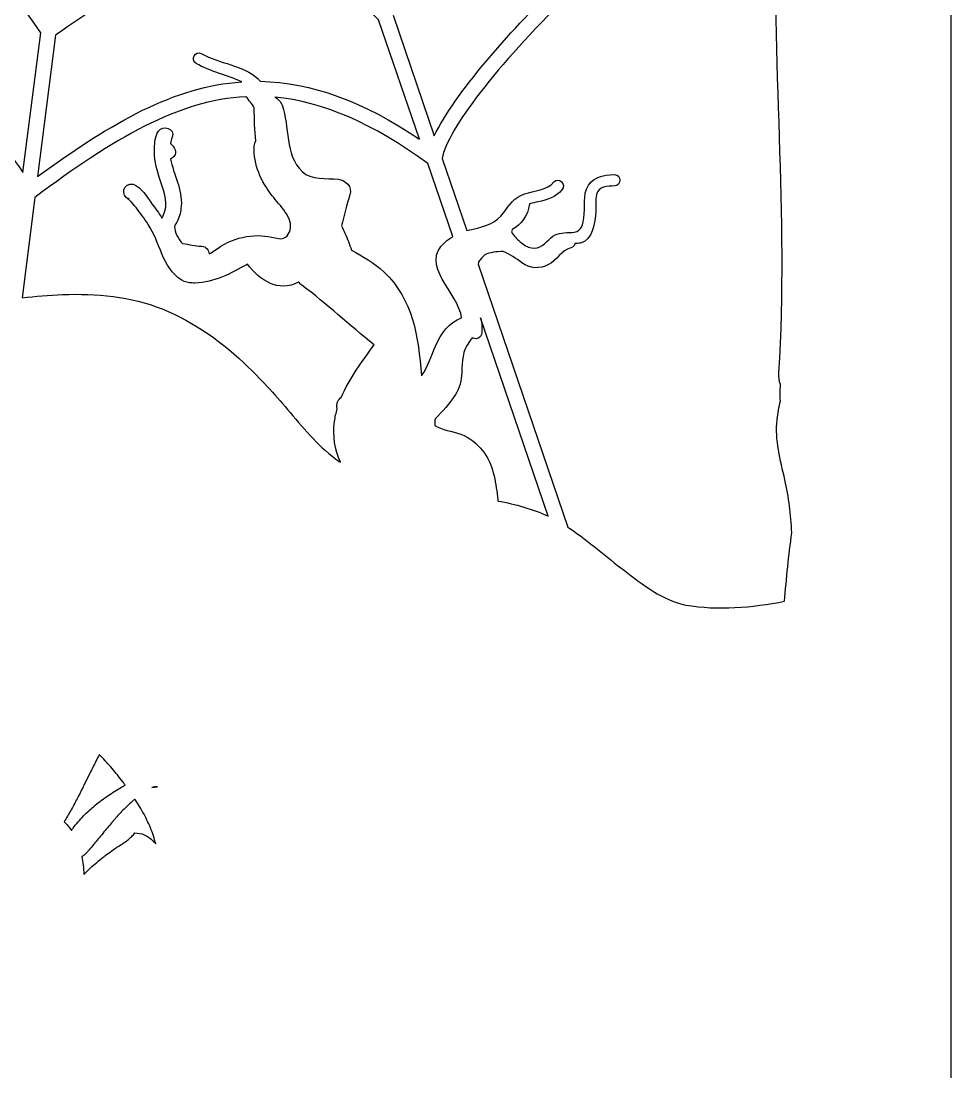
# Model space of a CAD drawing. Header units: centimetres. Extents: x -11 to 11, y -68 to 67.
# Drawn here: x -1.8 to 11.25, y -20.89 to -6.15 of the extents above; entities that cross this region are included whole.
import ezdxf

# ---------------------------------------------------------------- set-up
doc = ezdxf.new("R2010")
doc.units = ezdxf.units.CM
doc.header["$MEASUREMENT"] = 0
doc.layers.add('Layer 1', color=7, linetype='Continuous')

msp = doc.modelspace()

# ---------------------------------------------------------------- linework, layer by layer
at = {"layer": 'Layer 1', "color": 250}
for points, knots in [([(11.23119, 67.4996), (11.23119, 67.4996), (11.23119, 67.49999), (11.23119, 67.49999), (11.23119, 67.49999), (11.23119, 67.49999), (-11.25, 67.49999), (-11.25, 67.49999), (-11.25, 67.49999), (-11.25, 67.49999), (-11.25, 22.82991), (-11.25, 22.82991), (-11.25, 22.82991), (-11.25, 22.82991), (-11.25, 22.65116), (-11.25, 22.65116), (-11.25, 22.65116), (-11.25, 22.65116), (-11.25, 22.52506), (-11.25, 22.52506), (-11.25, 22.52506), (-11.25, 22.52506), (-11.25, 22.52284), (-11.25, 22.52284), (-11.25, 22.52284), (-11.25, 22.52284), (-11.25, 22.23765), (-11.25, 22.23765), (-11.25, 22.23765), (-11.25, 22.23765), (-11.25, 22.12359), (-11.25, 22.12359), (-11.25, 22.12359), (-11.25, 22.12359), (-11.25, -22.12435), (-11.25, -22.12435), (-11.25, -22.12435), (-11.25, -22.12435), (-11.25, -22.6495), (-11.25, -22.6495), (-11.25, -22.6495), (-11.25, -22.6495), (-11.25, -66.75004), (-11.25, -66.75004), (-11.25, -66.75004), (-11.25, -66.75004), (-11.25, -67.47622), (-11.25, -67.47622), (-11.25, -67.47622), (-11.25, -67.47622), (-11.25, -67.50001), (-11.25, -67.50001), (-11.25, -67.50001), (-11.25, -67.50001), (-5.83652, -67.5), (-5.83652, -67.5), (-5.83652, -67.5), (-5.83652, -67.5), (2.7491, -67.5), (2.7491, -67.5), (2.7491, -67.5), (2.7491, -67.5), (10.49996, -67.5), (10.49996, -67.5), (10.49996, -67.5), (10.49996, -67.5), (11.24998, -67.5), (11.24998, -67.5), (11.24998, -67.5), (11.24998, -67.5), (11.24998, -66.74999), (11.24998, -66.74999), (11.24998, -66.74999), (11.24998, -66.74999), (11.24998, -63.63576), (11.24998, -63.63576), (11.24998, -63.63576), (11.24998, -63.63576), (11.24998, -58.95271), (11.24998, -58.95271), (11.24998, -58.95271), (11.24998, -58.95271), (11.24998, -53.97423), (11.24998, -53.97423), (11.24998, -53.97423), (11.24998, -53.97423), (11.24998, -41.44171), (11.24998, -41.44171), (11.24998, -41.44171), (11.24998, -41.44171), (11.24998, -33.33805), (11.24998, -33.33805), (11.24998, -33.33805), (11.24998, -33.33805), (11.24998, -30.2047), (11.24998, -30.2047), (11.24998, -30.2047), (11.24998, -30.2047), (11.24998, -22.12427), (11.24998, -22.12427), (11.24998, -22.12427), (11.24998, -22.12427), (11.2499, -22.12428), (11.2499, -22.12428), (11.2499, -22.12428), (11.2499, -22.12428), (11.2499, -19.54332), (11.2499, -19.54332), (11.2499, -19.54332), (11.2499, -19.54332), (11.2499, -15.65183), (11.2499, -15.65183), (11.2499, -15.65183), (11.2499, -15.65183), (11.2499, -6.73389), (11.2499, -6.73389), (11.2499, -6.73389), (11.2499, -6.73389), (11.2499, -6.44555), (11.2499, -6.44555), (11.2499, -6.44555), (11.2499, -6.44555), (11.2499, 0.06511), (11.2499, 0.06511), (11.2499, 0.06511), (11.2499, 0.06511), (11.2499, 7.2826), (11.2499, 7.2826), (11.2499, 7.2826), (11.2499, 7.2826), (11.2499, 10.16764), (11.2499, 10.16764), (11.2499, 10.16764), (11.2499, 10.16764), (11.2499, 15.55805), (11.2499, 15.55805), (11.2499, 15.55805), (11.2499, 15.55805), (11.2499, 22.12395), (11.2499, 22.12395), (11.2499, 22.12395), (11.2499, 22.12395), (11.24998, 22.12395), (11.24998, 22.12395), (11.24998, 22.12395), (11.24998, 22.12395), (11.24998, 44.14271), (11.24998, 44.14271), (11.24998, 44.14271), (11.24998, 44.14271), (11.24998, 45.16697), (11.24998, 45.16697), (11.24998, 45.16697), (11.24998, 45.16697), (11.24998, 49.99241), (11.24998, 49.99241), (11.24998, 49.99241), (11.24998, 49.99241), (11.24998, 50.19312), (11.24998, 50.19312), (11.24998, 50.19312), (11.24998, 50.19312), (11.24998, 51.96308), (11.24998, 51.96308), (11.24998, 51.96308), (11.24998, 51.96308), (11.24998, 52.07288), (11.24998, 52.07288), (11.24998, 52.07288), (11.24998, 52.07288), (11.24998, 52.74908), (11.24998, 52.74908), (11.24998, 52.74908), (11.24998, 52.74908), (11.24998, 52.93143), (11.24998, 52.93143), (11.24998, 52.93143), (11.24998, 52.93143), (11.24998, 67.4996), (11.24998, 67.4996), (11.24998, 67.4996), (11.24998, 67.4996), (11.23119, 67.4996), (11.23119, 67.4996)], [0, 0, 0, 0, 0.0212766, 0.0212766, 0.0212766, 0.0212766, 0.04255319, 0.04255319, 0.04255319, 0.04255319, 0.06382979, 0.06382979, 0.06382979, 0.06382979, 0.08510638, 0.08510638, 0.08510638, 0.08510638, 0.10638298, 0.10638298, 0.10638298, 0.10638298, 0.12765957, 0.12765957, 0.12765957, 0.12765957, 0.14893617, 0.14893617, 0.14893617, 0.14893617, 0.17021277, 0.17021277, 0.17021277, 0.17021277, 0.19148936, 0.19148936, 0.19148936, 0.19148936, 0.21276596, 0.21276596, 0.21276596, 0.21276596, 0.23404255, 0.23404255, 0.23404255, 0.23404255, 0.25531915, 0.25531915, 0.25531915, 0.25531915, 0.27659574, 0.27659574, 0.27659574, 0.27659574, 0.29787234, 0.29787234, 0.29787234, 0.29787234, 0.31914894, 0.31914894, 0.31914894, 0.31914894, 0.34042553, 0.34042553, 0.34042553, 0.34042553, 0.36170213, 0.36170213, 0.36170213, 0.36170213, 0.38297872, 0.38297872, 0.38297872, 0.38297872, 0.40425532, 0.40425532, 0.40425532, 0.40425532, 0.42553191, 0.42553191, 0.42553191, 0.42553191, 0.44680851, 0.44680851, 0.44680851, 0.44680851, 0.46808511, 0.46808511, 0.46808511, 0.46808511, 0.4893617, 0.4893617, 0.4893617, 0.4893617, 0.5106383, 0.5106383, 0.5106383, 0.5106383, 0.53191489, 0.53191489, 0.53191489, 0.53191489, 0.55319149, 0.55319149, 0.55319149, 0.55319149, 0.57446809, 0.57446809, 0.57446809, 0.57446809, 0.59574468, 0.59574468, 0.59574468, 0.59574468, 0.61702128, 0.61702128, 0.61702128, 0.61702128, 0.63829787, 0.63829787, 0.63829787, 0.63829787, 0.65957447, 0.65957447, 0.65957447, 0.65957447, 0.68085106, 0.68085106, 0.68085106, 0.68085106, 0.70212766, 0.70212766, 0.70212766, 0.70212766, 0.72340426, 0.72340426, 0.72340426, 0.72340426, 0.74468085, 0.74468085, 0.74468085, 0.74468085, 0.76595745, 0.76595745, 0.76595745, 0.76595745, 0.78723404, 0.78723404, 0.78723404, 0.78723404, 0.80851064, 0.80851064, 0.80851064, 0.80851064, 0.82978723, 0.82978723, 0.82978723, 0.82978723, 0.85106383, 0.85106383, 0.85106383, 0.85106383, 0.87234043, 0.87234043, 0.87234043, 0.87234043, 0.89361702, 0.89361702, 0.89361702, 0.89361702, 0.91489362, 0.91489362, 0.91489362, 0.91489362, 0.93617021, 0.93617021, 0.93617021, 0.93617021, 0.95744681, 0.95744681, 0.95744681, 0.95744681, 1, 1, 1, 1]), ([(3.41823, -6.06671), (3.49226, -5.72582), (4.07797, -4.99459), (4.89241, -4.22936), (4.89241, -4.22936), (5.71442, -3.45704), (6.51312, -2.8897), (6.95563, -2.76045), (6.95563, -2.76045), (6.95563, -2.76045), (8.12821, -3.84548), (8.12821, -3.84548), (8.12821, -3.84548), (7.45625, -4.09826), (6.45721, -4.92789), (5.70198, -5.66703), (5.70198, -5.66703), (5.04735, -6.30775), (4.28014, -7.17449), (3.99767, -7.76155), (3.99767, -7.76155), (3.99767, -7.76155), (3.41823, -6.06671), (3.41823, -6.06671)], [0, 0, 0, 0, 0.14285714, 0.14285714, 0.14285714, 0.14285714, 0.28571429, 0.28571429, 0.28571429, 0.28571429, 0.42857143, 0.42857143, 0.42857143, 0.42857143, 0.57142857, 0.57142857, 0.57142857, 0.57142857, 0.71428571, 0.71428571, 0.71428571, 0.71428571, 1, 1, 1, 1]), ([(6.27438, -8.58602), (6.29941, -8.47156), (6.43115, -8.46593), (6.527, -8.46407), (6.527, -8.46407), (6.62921, -8.46206), (6.62942, -8.30328), (6.527, -8.30532), (6.527, -8.30532), (6.37079, -8.30839), (6.19291, -8.34231), (6.13293, -8.50762), (6.13293, -8.50762), (6.07946, -8.65515), (6.12301, -8.81694), (6.08848, -8.96805), (6.08848, -8.96805), (6.06181, -9.08473), (6.0058, -9.11833), (5.892, -9.11884), (5.892, -9.11884), (5.79508, -9.11929), (5.71126, -9.12638), (5.63451, -9.19041), (5.63451, -9.19041), (5.55021, -9.26068), (5.48293, -9.36265), (5.36162, -9.33421), (5.36162, -9.33421), (5.30534, -9.32101), (5.25147, -9.28981), (5.20332, -9.2496), (5.20332, -9.2496), (5.19713, -9.24034), (5.18871, -9.23259), (5.17811, -9.22706), (5.17811, -9.22706), (5.14014, -9.19134), (5.10643, -9.1507), (5.079, -9.10985), (5.079, -9.10985), (5.08601, -9.09945), (5.09027, -9.08805), (5.09196, -9.07622), (5.09196, -9.07622), (5.21547, -8.99973), (5.3099, -8.89416), (5.33445, -8.71562), (5.33445, -8.71562), (5.37591, -8.70369), (5.41883, -8.69572), (5.45301, -8.68742), (5.45301, -8.68742), (5.58009, -8.65652), (5.70156, -8.62313), (5.78943, -8.5202), (5.78943, -8.5202), (5.8555, -8.44278), (5.74371, -8.32999), (5.67719, -8.40796), (5.67719, -8.40796), (5.57678, -8.52551), (5.40321, -8.52951), (5.26449, -8.57544), (5.26449, -8.57544), (5.1187, -8.62375), (5.05624, -8.7239), (4.97014, -8.84267), (4.97014, -8.84267), (4.87097, -8.97935), (4.70336, -9.03727), (4.54435, -9.0686), (4.54435, -9.0686), (4.51281, -9.07479), (4.48223, -9.08244), (4.45233, -9.0912), (4.45233, -9.0912), (4.45233, -9.0912), (4.10578, -8.07769), (4.10578, -8.07769), (4.10578, -8.07769), (4.19037, -7.66372), (4.88469, -6.76305), (5.85007, -5.81833), (5.85007, -5.81833), (6.82998, -4.85935), (7.78245, -4.15902), (8.30548, -4.00951), (8.30548, -4.00951), (8.30548, -4.00951), (8.8071, -4.47367), (8.8071, -4.47367), (8.8071, -4.47367), (8.72386, -6.67577), (8.97651, -8.87954), (8.83406, -11.08132), (8.83406, -11.08132), (8.82996, -11.14522), (8.8389, -11.20178), (8.85703, -11.2515), (8.85703, -11.2515), (8.85277, -11.32696), (8.85253, -11.4026), (8.85507, -11.47838), (8.85507, -11.47838), (8.83724, -11.5654), (8.82022, -11.65269), (8.80969, -11.74108), (8.80969, -11.74108), (8.77556, -12.02839), (8.85639, -12.31001), (8.91875, -12.58722), (8.91875, -12.58722), (8.97304, -12.82844), (9.00421, -13.07747), (9.01593, -13.32856), (9.01593, -13.32856), (8.97267, -13.64818), (8.93936, -13.96925), (8.91428, -14.29127), (8.91428, -14.29127), (8.45491, -14.37816), (7.97805, -14.42311), (7.52969, -14.34345), (7.52969, -14.34345), (7.21489, -14.28746), (6.91498, -14.04921), (6.66538, -13.86043), (6.66538, -13.86043), (6.4082, -13.66588), (6.16672, -13.45183), (5.9015, -13.26774), (5.9015, -13.26774), (5.89242, -13.26147), (5.88324, -13.25554), (5.87409, -13.24948), (5.87409, -13.24948), (5.87409, -13.24948), (4.61351, -9.56272), (4.61351, -9.56272), (4.61351, -9.56272), (4.6156, -9.55076), (4.6178, -9.53883), (4.62039, -9.5269), (4.62039, -9.5269), (4.64542, -9.49147), (4.67471, -9.45967), (4.70641, -9.43001), (4.70641, -9.43001), (4.78023, -9.39678), (4.87386, -9.38664), (4.96377, -9.38268), (4.96377, -9.38268), (5.05918, -9.42075), (5.14803, -9.48396), (5.22687, -9.54162), (5.22687, -9.54162), (5.34506, -9.62801), (5.47391, -9.63198), (5.60276, -9.56644), (5.60276, -9.56644), (5.72119, -9.50619), (5.77966, -9.36885), (5.91309, -9.3344), (5.91309, -9.3344), (5.94783, -9.32543), (5.96492, -9.30077), (5.96857, -9.2736), (5.96857, -9.2736), (5.99402, -9.27217), (6.01982, -9.26982), (6.0458, -9.26471), (6.0458, -9.26471), (6.21926, -9.23058), (6.25913, -8.96555), (6.26305, -8.82577), (6.26305, -8.82577), (6.26533, -8.74591), (6.25713, -8.66455), (6.27438, -8.58602)], [0, 0, 0, 0, 0.02173913, 0.02173913, 0.02173913, 0.02173913, 0.04347826, 0.04347826, 0.04347826, 0.04347826, 0.06521739, 0.06521739, 0.06521739, 0.06521739, 0.08695652, 0.08695652, 0.08695652, 0.08695652, 0.10869565, 0.10869565, 0.10869565, 0.10869565, 0.13043478, 0.13043478, 0.13043478, 0.13043478, 0.15217391, 0.15217391, 0.15217391, 0.15217391, 0.17391304, 0.17391304, 0.17391304, 0.17391304, 0.19565217, 0.19565217, 0.19565217, 0.19565217, 0.2173913, 0.2173913, 0.2173913, 0.2173913, 0.23913043, 0.23913043, 0.23913043, 0.23913043, 0.26086957, 0.26086957, 0.26086957, 0.26086957, 0.2826087, 0.2826087, 0.2826087, 0.2826087, 0.30434783, 0.30434783, 0.30434783, 0.30434783, 0.32608696, 0.32608696, 0.32608696, 0.32608696, 0.34782609, 0.34782609, 0.34782609, 0.34782609, 0.36956522, 0.36956522, 0.36956522, 0.36956522, 0.39130435, 0.39130435, 0.39130435, 0.39130435, 0.41304348, 0.41304348, 0.41304348, 0.41304348, 0.43478261, 0.43478261, 0.43478261, 0.43478261, 0.45652174, 0.45652174, 0.45652174, 0.45652174, 0.47826087, 0.47826087, 0.47826087, 0.47826087, 0.5, 0.5, 0.5, 0.5, 0.52173913, 0.52173913, 0.52173913, 0.52173913, 0.54347826, 0.54347826, 0.54347826, 0.54347826, 0.56521739, 0.56521739, 0.56521739, 0.56521739, 0.58695652, 0.58695652, 0.58695652, 0.58695652, 0.60869565, 0.60869565, 0.60869565, 0.60869565, 0.63043478, 0.63043478, 0.63043478, 0.63043478, 0.65217391, 0.65217391, 0.65217391, 0.65217391, 0.67391304, 0.67391304, 0.67391304, 0.67391304, 0.69565217, 0.69565217, 0.69565217, 0.69565217, 0.7173913, 0.7173913, 0.7173913, 0.7173913, 0.73913043, 0.73913043, 0.73913043, 0.73913043, 0.76086957, 0.76086957, 0.76086957, 0.76086957, 0.7826087, 0.7826087, 0.7826087, 0.7826087, 0.80434783, 0.80434783, 0.80434783, 0.80434783, 0.82608696, 0.82608696, 0.82608696, 0.82608696, 0.84782609, 0.84782609, 0.84782609, 0.84782609, 0.86956522, 0.86956522, 0.86956522, 0.86956522, 0.89130435, 0.89130435, 0.89130435, 0.89130435, 0.91304348, 0.91304348, 0.91304348, 0.91304348, 0.93478261, 0.93478261, 0.93478261, 0.93478261, 0.95652174, 0.95652174, 0.95652174, 0.95652174, 1, 1, 1, 1]), ([(-3.5995, -6.48608), (-4.15605, -6.17265), (-4.73313, -6.02668), (-5.41563, -6.02668), (-5.41563, -6.02668), (-5.72641, -6.02668), (-6.02579, -6.05719), (-6.29574, -6.08748), (-6.29574, -6.08748), (-6.29574, -6.08748), (-5.35269, -4.59256), (-5.35269, -4.59256), (-5.35269, -4.59256), (-5.23858, -4.61309), (-5.11237, -4.61664), (-4.99974, -4.61664), (-4.99974, -4.61664), (-4.92941, -4.61664), (-4.85578, -4.61521), (-4.77778, -4.61373), (-4.77778, -4.61373), (-4.69205, -4.61206), (-4.60345, -4.61037), (-4.51052, -4.61037), (-4.51052, -4.61037), (-3.5872, -4.61037), (-2.51162, -4.81434), (-1.5261, -6.31728), (-1.5261, -6.31728), (-1.5261, -6.31728), (-1.77669, -8.27324), (-1.77669, -8.27324), (-1.77669, -8.27324), (-2.35043, -7.43884), (-2.94852, -6.85268), (-3.5995, -6.48608)], [0, 0, 0, 0, 0.1, 0.1, 0.1, 0.1, 0.2, 0.2, 0.2, 0.2, 0.3, 0.3, 0.3, 0.3, 0.4, 0.4, 0.4, 0.4, 0.5, 0.5, 0.5, 0.5, 0.6, 0.6, 0.6, 0.6, 0.7, 0.7, 0.7, 0.7, 0.8, 0.8, 0.8, 0.8, 1, 1, 1, 1]), ([(0.65312, -6.74669), (0.85397, -6.8608), (1.08627, -6.90473), (1.29431, -7.00331), (1.29431, -7.00331), (0.35448, -7.06827), (-0.52041, -7.56137), (-1.57107, -8.33382), (-1.57107, -8.33382), (-1.57107, -8.33382), (-1.31696, -6.35005), (-1.31696, -6.35005), (-1.31696, -6.35005), (-0.41386, -5.67986), (0.49776, -5.32561), (1.32176, -5.32561), (1.32176, -5.32561), (2.04698, -5.32561), (2.68436, -5.59691), (3.21671, -6.13169), (3.21671, -6.13169), (3.21671, -6.13169), (3.79054, -7.80986), (3.79054, -7.80986), (3.79054, -7.80986), (2.99959, -7.27548), (2.26625, -7.00857), (1.55785, -6.99627), (1.55785, -6.99627), (1.54727, -6.98444), (1.53621, -6.97285), (1.52422, -6.96179), (1.52422, -6.96179), (1.31149, -6.76542), (0.97875, -6.74909), (0.73322, -6.60955), (0.73322, -6.60955), (0.6441, -6.55897), (0.56414, -6.69616), (0.65312, -6.74669)], [0, 0, 0, 0, 0.09090909, 0.09090909, 0.09090909, 0.09090909, 0.18181818, 0.18181818, 0.18181818, 0.18181818, 0.27272727, 0.27272727, 0.27272727, 0.27272727, 0.36363636, 0.36363636, 0.36363636, 0.36363636, 0.45454545, 0.45454545, 0.45454545, 0.45454545, 0.54545455, 0.54545455, 0.54545455, 0.54545455, 0.63636364, 0.63636364, 0.63636364, 0.63636364, 0.72727273, 0.72727273, 0.72727273, 0.72727273, 0.81818182, 0.81818182, 0.81818182, 0.81818182, 1, 1, 1, 1]), ([(2.63607, -11.58754), (2.61885, -11.64644), (2.60533, -11.70658), (2.5967, -11.76841), (2.5967, -11.76841), (2.56863, -11.96867), (2.60077, -12.16002), (2.68118, -12.33962), (2.68118, -12.33962), (2.67512, -12.3356), (2.66893, -12.33192), (2.66295, -12.32782), (2.66295, -12.32782), (2.39183, -12.14322), (2.18352, -11.88938), (1.97387, -11.64128), (1.97387, -11.64128), (1.78763, -11.42088), (1.59377, -11.20665), (1.38676, -11.00557), (1.38676, -11.00557), (1.03277, -10.66159), (0.63664, -10.37531), (0.17798, -10.18973), (0.17798, -10.18973), (-0.26189, -10.01172), (-0.75058, -9.96999), (-1.22077, -9.9882), (-1.22077, -9.9882), (-1.41101, -9.99553), (-1.6005, -10.01172), (-1.78896, -10.0349), (-1.78896, -10.0349), (-1.78896, -10.0349), (-1.60841, -8.62531), (-1.60841, -8.62531), (-1.60841, -8.62531), (-0.49809, -7.79386), (0.39848, -7.26379), (1.35265, -7.21201), (1.35265, -7.21201), (1.39768, -7.25971), (1.43687, -7.31279), (1.4714, -7.36938), (1.4714, -7.36938), (1.47121, -7.37253), (1.47087, -7.37568), (1.47087, -7.37888), (1.47087, -7.37888), (1.47113, -7.53075), (1.47402, -7.68352), (1.49172, -7.83365), (1.49172, -7.83365), (1.48026, -7.85484), (1.47278, -7.87956), (1.47087, -7.90808), (1.47087, -7.90808), (1.45333, -8.17105), (1.56845, -8.39904), (1.72384, -8.60269), (1.72384, -8.60269), (1.82488, -8.73519), (2.02576, -8.91612), (1.973, -9.08598), (1.973, -9.08598), (1.9471, -9.16938), (1.88669, -9.21647), (1.81436, -9.20298), (1.81436, -9.20298), (1.68014, -9.178), (1.55652, -9.14805), (1.41894, -9.16655), (1.41894, -9.16655), (1.26188, -9.18772), (1.13835, -9.22478), (1.0027, -9.31077), (1.0027, -9.31077), (0.94788, -9.34551), (0.8943, -9.38499), (0.83789, -9.41732), (0.83789, -9.41732), (0.83535, -9.36403), (0.79437, -9.31088), (0.73298, -9.31088), (0.73298, -9.31088), (0.6418, -9.31088), (0.55566, -9.28064), (0.4652, -9.27222), (0.4652, -9.27222), (0.39927, -9.20745), (0.35286, -9.11016), (0.35085, -9.03452), (0.35085, -9.03452), (0.35029, -9.01256), (0.38337, -8.97369), (0.39281, -8.95427), (0.39281, -8.95427), (0.42445, -8.88947), (0.43861, -8.82031), (0.44488, -8.7489), (0.44488, -8.7489), (0.46573, -8.50985), (0.33526, -8.3039), (0.29666, -8.08228), (0.29666, -8.08228), (0.34246, -8.065), (0.37691, -8.02076), (0.35886, -7.95988), (0.35886, -7.95988), (0.34597, -7.91654), (0.32386, -7.88828), (0.29451, -7.87027), (0.29451, -7.87027), (0.29983, -7.84003), (0.30779, -7.80936), (0.31917, -7.77804), (0.31917, -7.77804), (0.36277, -7.65739), (0.19079, -7.60556), (0.12568, -7.6965), (0.12568, -7.6965), (0.07673, -7.76484), (0.07226, -7.8561), (0.07165, -7.93814), (0.07165, -7.93814), (0.06464, -8.07276), (0.09205, -8.20643), (0.1356, -8.34113), (0.1356, -8.34113), (0.19537, -8.52597), (0.28715, -8.7166), (0.18111, -8.90176), (0.18111, -8.90176), (0.1786, -8.90615), (0.17666, -8.9106), (0.17442, -8.91504), (0.17442, -8.91504), (0.13198, -8.84606), (0.0847, -8.77986), (0.0353, -8.71412), (0.0353, -8.71412), (-0.02907, -8.62845), (-0.11911, -8.47253), (-0.23098, -8.44152), (-0.23098, -8.44152), (-0.36274, -8.40503), (-0.41865, -8.60927), (-0.28726, -8.64565), (-0.28726, -8.64565), (-0.33401, -8.63274), (-0.29578, -8.6457), (-0.27379, -8.6687), (-0.27379, -8.6687), (-0.24363, -8.70016), (-0.21624, -8.73437), (-0.18875, -8.76818), (-0.18875, -8.76818), (-0.12771, -8.84327), (-0.07159, -8.92259), (-0.01833, -9.00332), (-0.01833, -9.00332), (0.06644, -9.13183), (0.11364, -9.27751), (0.17497, -9.41776), (0.17497, -9.41776), (0.23617, -9.55772), (0.31605, -9.7047), (0.45175, -9.7845), (0.45175, -9.7845), (0.4994, -9.81255), (0.54808, -9.82376), (0.59616, -9.82292), (0.59616, -9.82292), (0.60897, -9.82543), (0.62272, -9.82676), (0.63751, -9.82636), (0.63751, -9.82636), (0.91977, -9.81959), (1.14141, -9.6905), (1.37562, -9.56162), (1.37562, -9.56162), (1.55001, -9.7898), (1.80342, -9.96294), (2.09388, -9.81189), (2.09388, -9.81189), (2.10711, -9.8288), (2.1223, -9.8438), (2.1382, -9.85578), (2.1382, -9.85578), (2.48846, -10.12065), (2.81085, -10.41969), (3.15423, -10.69316), (3.15423, -10.69316), (2.98468, -10.92613), (2.80339, -11.16497), (2.69216, -11.43026), (2.69216, -11.43026), (2.64575, -11.4627), (2.61826, -11.51729), (2.63607, -11.58754)], [0, 0, 0, 0, 0.01960784, 0.01960784, 0.01960784, 0.01960784, 0.03921569, 0.03921569, 0.03921569, 0.03921569, 0.05882353, 0.05882353, 0.05882353, 0.05882353, 0.07843137, 0.07843137, 0.07843137, 0.07843137, 0.09803922, 0.09803922, 0.09803922, 0.09803922, 0.11764706, 0.11764706, 0.11764706, 0.11764706, 0.1372549, 0.1372549, 0.1372549, 0.1372549, 0.15686275, 0.15686275, 0.15686275, 0.15686275, 0.17647059, 0.17647059, 0.17647059, 0.17647059, 0.19607843, 0.19607843, 0.19607843, 0.19607843, 0.21568627, 0.21568627, 0.21568627, 0.21568627, 0.23529412, 0.23529412, 0.23529412, 0.23529412, 0.25490196, 0.25490196, 0.25490196, 0.25490196, 0.2745098, 0.2745098, 0.2745098, 0.2745098, 0.29411765, 0.29411765, 0.29411765, 0.29411765, 0.31372549, 0.31372549, 0.31372549, 0.31372549, 0.33333333, 0.33333333, 0.33333333, 0.33333333, 0.35294118, 0.35294118, 0.35294118, 0.35294118, 0.37254902, 0.37254902, 0.37254902, 0.37254902, 0.39215686, 0.39215686, 0.39215686, 0.39215686, 0.41176471, 0.41176471, 0.41176471, 0.41176471, 0.43137255, 0.43137255, 0.43137255, 0.43137255, 0.45098039, 0.45098039, 0.45098039, 0.45098039, 0.47058824, 0.47058824, 0.47058824, 0.47058824, 0.49019608, 0.49019608, 0.49019608, 0.49019608, 0.50980392, 0.50980392, 0.50980392, 0.50980392, 0.52941176, 0.52941176, 0.52941176, 0.52941176, 0.54901961, 0.54901961, 0.54901961, 0.54901961, 0.56862745, 0.56862745, 0.56862745, 0.56862745, 0.58823529, 0.58823529, 0.58823529, 0.58823529, 0.60784314, 0.60784314, 0.60784314, 0.60784314, 0.62745098, 0.62745098, 0.62745098, 0.62745098, 0.64705882, 0.64705882, 0.64705882, 0.64705882, 0.66666667, 0.66666667, 0.66666667, 0.66666667, 0.68627451, 0.68627451, 0.68627451, 0.68627451, 0.70588235, 0.70588235, 0.70588235, 0.70588235, 0.7254902, 0.7254902, 0.7254902, 0.7254902, 0.74509804, 0.74509804, 0.74509804, 0.74509804, 0.76470588, 0.76470588, 0.76470588, 0.76470588, 0.78431373, 0.78431373, 0.78431373, 0.78431373, 0.80392157, 0.80392157, 0.80392157, 0.80392157, 0.82352941, 0.82352941, 0.82352941, 0.82352941, 0.84313725, 0.84313725, 0.84313725, 0.84313725, 0.8627451, 0.8627451, 0.8627451, 0.8627451, 0.88235294, 0.88235294, 0.88235294, 0.88235294, 0.90196078, 0.90196078, 0.90196078, 0.90196078, 0.92156863, 0.92156863, 0.92156863, 0.92156863, 0.94117647, 0.94117647, 0.94117647, 0.94117647, 0.96078431, 0.96078431, 0.96078431, 0.96078431, 1, 1, 1, 1]), ([(2.83594, -9.36279), (2.80768, -9.2831), (2.77731, -9.20449), (2.74363, -9.12681), (2.74363, -9.12681), (2.72895, -9.09308), (2.71228, -9.05905), (2.6937, -9.02592), (2.6937, -9.02592), (2.73257, -8.87709), (2.76863, -8.72842), (2.81419, -8.5887), (2.81419, -8.5887), (2.8525, -8.4712), (2.75262, -8.38484), (2.64832, -8.37097), (2.64832, -8.37097), (2.48687, -8.34951), (2.26878, -8.38436), (2.14215, -8.26249), (2.14215, -8.26249), (1.89521, -8.02492), (1.97014, -7.62929), (1.86164, -7.33298), (1.86164, -7.33298), (1.84246, -7.28072), (1.807, -7.23871), (1.75848, -7.21908), (1.75848, -7.21908), (2.43187, -7.28041), (3.13786, -7.58693), (3.90719, -8.151), (3.90719, -8.151), (3.90719, -8.151), (4.25721, -9.17473), (4.25721, -9.17473), (4.25721, -9.17473), (4.2199, -9.19685), (4.18376, -9.22196), (4.14892, -9.25138), (4.14892, -9.25138), (3.77668, -9.56594), (4.33884, -9.97009), (4.3817, -10.31315), (4.3817, -10.31315), (4.20234, -10.38456), (4.09341, -10.52998), (4.01501, -10.70965), (4.01501, -10.70965), (3.95416, -10.84919), (3.90894, -11.00635), (3.81636, -11.12581), (3.81636, -11.12581), (3.81625, -11.12457), (3.8162, -11.12327), (3.8161, -11.12203), (3.8161, -11.12203), (3.77292, -10.5767), (3.70408, -10.06304), (3.28831, -9.66724), (3.28831, -9.66724), (3.15428, -9.53977), (2.99254, -9.45616), (2.83594, -9.36279)], [0, 0, 0, 0, 0.05882353, 0.05882353, 0.05882353, 0.05882353, 0.11764706, 0.11764706, 0.11764706, 0.11764706, 0.17647059, 0.17647059, 0.17647059, 0.17647059, 0.23529412, 0.23529412, 0.23529412, 0.23529412, 0.29411765, 0.29411765, 0.29411765, 0.29411765, 0.35294118, 0.35294118, 0.35294118, 0.35294118, 0.41176471, 0.41176471, 0.41176471, 0.41176471, 0.47058824, 0.47058824, 0.47058824, 0.47058824, 0.52941176, 0.52941176, 0.52941176, 0.52941176, 0.58823529, 0.58823529, 0.58823529, 0.58823529, 0.64705882, 0.64705882, 0.64705882, 0.64705882, 0.70588235, 0.70588235, 0.70588235, 0.70588235, 0.76470588, 0.76470588, 0.76470588, 0.76470588, 0.82352941, 0.82352941, 0.82352941, 0.82352941, 0.88235294, 0.88235294, 0.88235294, 0.88235294, 1, 1, 1, 1]), ([(4.00947, -11.73287), (4.11409, -11.62786), (4.2136, -11.51856), (4.2944, -11.39206), (4.2944, -11.39206), (4.35584, -11.29575), (4.37875, -11.19616), (4.38349, -11.08321), (4.38349, -11.08321), (4.39063, -10.91528), (4.38868, -10.7882), (4.4912, -10.64628), (4.4912, -10.64628), (4.50387, -10.62882), (4.51602, -10.61207), (4.52766, -10.59574), (4.52766, -10.59574), (4.53883, -10.59759), (4.55004, -10.60034), (4.56129, -10.60421), (4.56129, -10.60421), (4.59942, -10.61749), (4.65167, -10.58942), (4.65889, -10.54881), (4.65889, -10.54881), (4.67376, -10.4657), (4.66659, -10.388), (4.64651, -10.31344), (4.64651, -10.31344), (4.64651, -10.31344), (5.59787, -13.09585), (5.59787, -13.09585), (5.59787, -13.09585), (5.37536, -12.99409), (5.13649, -12.92993), (4.89276, -12.88418), (4.89276, -12.88418), (4.89212, -12.87913), (4.8913, -12.87402), (4.89064, -12.86899), (4.89064, -12.86899), (4.8604, -12.64235), (4.83717, -12.40742), (4.70231, -12.21452), (4.70231, -12.21452), (4.63069, -12.11207), (4.52755, -12.02092), (4.4151, -11.96666), (4.4151, -11.96666), (4.29532, -11.90887), (4.1583, -11.90221), (4.03944, -11.8449), (4.03944, -11.8449), (4.02706, -11.83889), (4.01563, -11.83223), (4.00465, -11.82511), (4.00465, -11.82511), (4.00397, -11.79473), (4.00608, -11.76396), (4.00947, -11.73287)], [0, 0, 0, 0, 0.0625, 0.0625, 0.0625, 0.0625, 0.125, 0.125, 0.125, 0.125, 0.1875, 0.1875, 0.1875, 0.1875, 0.25, 0.25, 0.25, 0.25, 0.3125, 0.3125, 0.3125, 0.3125, 0.375, 0.375, 0.375, 0.375, 0.4375, 0.4375, 0.4375, 0.4375, 0.5, 0.5, 0.5, 0.5, 0.5625, 0.5625, 0.5625, 0.5625, 0.625, 0.625, 0.625, 0.625, 0.6875, 0.6875, 0.6875, 0.6875, 0.75, 0.75, 0.75, 0.75, 0.8125, 0.8125, 0.8125, 0.8125, 0.875, 0.875, 0.875, 0.875, 1, 1, 1, 1]), ([(-0.39158, -16.89722), (-0.39158, -16.89722), (-0.48609, -16.95567), (-0.48609, -16.95567), (-0.48609, -16.95567), (-0.51763, -16.97522), (-0.54811, -16.9966), (-0.57938, -17.017), (-0.57938, -17.017), (-0.61044, -17.03769), (-0.64053, -17.05992), (-0.67124, -17.08151), (-0.67124, -17.08151), (-0.70164, -17.10344), (-0.73074, -17.12712), (-0.76054, -17.15012), (-0.76054, -17.15012), (-0.78949, -17.17399), (-0.8179, -17.19859), (-0.84597, -17.22362), (-0.84597, -17.22362), (-0.87378, -17.24889), (-0.90008, -17.27569), (-0.92699, -17.30202), (-0.92699, -17.30202), (-0.95247, -17.32951), (-0.97792, -17.35713), (-1.0025, -17.3855), (-1.0025, -17.3855), (-1.02605, -17.4146), (-1.04994, -17.44342), (-1.07224, -17.4735), (-1.07224, -17.4735), (-1.07991, -17.48398), (-1.08703, -17.4949), (-1.09457, -17.50549), (-1.09457, -17.50549), (-1.12584, -17.46017), (-1.16072, -17.42003), (-1.19895, -17.38473), (-1.19895, -17.38473), (-1.19895, -17.38473), (-1.18784, -17.36658), (-1.18784, -17.36658), (-1.18784, -17.36658), (-1.17162, -17.34023), (-1.15583, -17.31366), (-1.14035, -17.28689), (-1.14035, -17.28689), (-1.12437, -17.26038), (-1.11016, -17.23307), (-1.09421, -17.20627), (-1.09421, -17.20627), (-1.06357, -17.15206), (-1.03407, -17.09731), (-1.00531, -17.0417), (-1.00531, -17.0417), (-0.97684, -16.98577), (-0.94811, -16.92999), (-0.92067, -16.87337), (-0.92067, -16.87337), (-0.92067, -16.87337), (-0.83682, -16.70361), (-0.83682, -16.70361), (-0.83682, -16.70361), (-0.80838, -16.64709), (-0.78057, -16.59024), (-0.75133, -16.53433), (-0.75133, -16.53433), (-0.73548, -16.5038), (-0.72008, -16.47297), (-0.70394, -16.44263), (-0.70394, -16.44263), (-0.69595, -16.45022), (-0.68785, -16.45819), (-0.67939, -16.46647), (-0.67939, -16.46647), (-0.65449, -16.49219), (-0.62859, -16.52013), (-0.60285, -16.5486), (-0.60285, -16.5486), (-0.55163, -16.60628), (-0.49863, -16.66547), (-0.44862, -16.72783), (-0.44862, -16.72783), (-0.4238, -16.75921), (-0.39864, -16.79046), (-0.37456, -16.82276), (-0.37456, -16.82276), (-0.36363, -16.83755), (-0.35284, -16.85258), (-0.34188, -16.86742), (-0.34188, -16.86742), (-0.35835, -16.87751), (-0.37478, -16.88756), (-0.39158, -16.89722)], [0, 0, 0, 0, 0.04, 0.04, 0.04, 0.04, 0.08, 0.08, 0.08, 0.08, 0.12, 0.12, 0.12, 0.12, 0.16, 0.16, 0.16, 0.16, 0.2, 0.2, 0.2, 0.2, 0.24, 0.24, 0.24, 0.24, 0.28, 0.28, 0.28, 0.28, 0.32, 0.32, 0.32, 0.32, 0.36, 0.36, 0.36, 0.36, 0.4, 0.4, 0.4, 0.4, 0.44, 0.44, 0.44, 0.44, 0.48, 0.48, 0.48, 0.48, 0.52, 0.52, 0.52, 0.52, 0.56, 0.56, 0.56, 0.56, 0.6, 0.6, 0.6, 0.6, 0.64, 0.64, 0.64, 0.64, 0.68, 0.68, 0.68, 0.68, 0.72, 0.72, 0.72, 0.72, 0.76, 0.76, 0.76, 0.76, 0.8, 0.8, 0.8, 0.8, 0.84, 0.84, 0.84, 0.84, 0.88, 0.88, 0.88, 0.88, 0.92, 0.92, 0.92, 0.92, 1, 1, 1, 1]), ([(0.03461, -16.9045), (0.05721, -16.89683), (0.08186, -16.89267), (0.11039, -16.89614), (0.11039, -16.89614), (0.11039, -16.89614), (0.03461, -16.9045), (0.03461, -16.9045)], [0, 0, 0, 0, 0.33333333, 0.33333333, 0.33333333, 0.33333333, 1, 1, 1, 1]), ([(-0.31959, -17.16926), (-0.29477, -17.146), (-0.27038, -17.12195), (-0.24429, -17.09991), (-0.24429, -17.09991), (-0.23103, -17.08859), (-0.21773, -17.07731), (-0.20428, -17.06618), (-0.20428, -17.06618), (-0.19216, -17.08478), (-0.17981, -17.1032), (-0.16803, -17.12203), (-0.16803, -17.12203), (-0.12527, -17.1908), (-0.08503, -17.26115), (-0.04891, -17.3333), (-0.04891, -17.3333), (-0.03081, -17.36934), (-0.01356, -17.40577), (0.00263, -17.44257), (0.00263, -17.44257), (0.01909, -17.47927), (0.03314, -17.51679), (0.0461, -17.55454), (0.0461, -17.55454), (0.05885, -17.59235), (0.06936, -17.63058), (0.08163, -17.66823), (0.08163, -17.66823), (0.08163, -17.66823), (0.08986, -17.69302), (0.08986, -17.69302), (0.08986, -17.69302), (0.06996, -17.67151), (0.04829, -17.65034), (0.02361, -17.62926), (0.02361, -17.62926), (-0.00893, -17.60285), (-0.04415, -17.57494), (-0.10376, -17.55269), (-0.10376, -17.55269), (-0.10376, -17.55269), (-0.1038, -17.5527), (-0.1038, -17.5527), (-0.1038, -17.5527), (-0.1038, -17.5527), (-0.20609, -17.54087), (-0.20609, -17.54087), (-0.20609, -17.54087), (-0.20609, -17.54087), (-0.21535, -17.55275), (-0.21535, -17.55275), (-0.21535, -17.55275), (-0.2298, -17.57135), (-0.2453, -17.58638), (-0.26094, -17.60059), (-0.26094, -17.60059), (-0.27634, -17.6152), (-0.29211, -17.6285), (-0.30814, -17.64083), (-0.30814, -17.64083), (-0.32404, -17.6535), (-0.33994, -17.66565), (-0.35651, -17.67665), (-0.35651, -17.67665), (-0.37268, -17.68824), (-0.38916, -17.69917), (-0.40607, -17.70941), (-0.40607, -17.70941), (-0.4397, -17.73029), (-0.47253, -17.75211), (-0.50534, -17.77421), (-0.50534, -17.77421), (-0.50534, -17.77421), (-0.55386, -17.80821), (-0.55386, -17.80821), (-0.55386, -17.80821), (-0.55386, -17.80821), (-0.6018, -17.84314), (-0.6018, -17.84314), (-0.6018, -17.84314), (-0.61725, -17.85528), (-0.63326, -17.86687), (-0.64916, -17.87886), (-0.64916, -17.87886), (-0.64916, -17.87886), (-0.69559, -17.91572), (-0.69559, -17.91572), (-0.69559, -17.91572), (-0.72607, -17.94075), (-0.75655, -17.96599), (-0.78602, -17.99226), (-0.78602, -17.99226), (-0.8152, -18.01864), (-0.84391, -18.04547), (-0.8718, -18.07301), (-0.8718, -18.07301), (-0.88847, -18.08984), (-0.90466, -18.10698), (-0.92064, -18.12431), (-0.92064, -18.12431), (-0.92437, -18.03239), (-0.93405, -17.94902), (-0.94884, -17.87296), (-0.94884, -17.87296), (-0.93789, -17.86624), (-0.92736, -17.85923), (-0.91794, -17.85163), (-0.91794, -17.85163), (-0.9041, -17.84086), (-0.89114, -17.82917), (-0.87968, -17.81676), (-0.87968, -17.81676), (-0.8682, -17.80419), (-0.85817, -17.79078), (-0.84745, -17.77771), (-0.84745, -17.77771), (-0.82554, -17.75215), (-0.80377, -17.72662), (-0.78297, -17.70032), (-0.78297, -17.70032), (-0.7609, -17.67516), (-0.73998, -17.64915), (-0.71891, -17.62325), (-0.71891, -17.62325), (-0.69708, -17.59809), (-0.67626, -17.57205), (-0.65509, -17.54626), (-0.65509, -17.54626), (-0.63366, -17.52078), (-0.6122, -17.49525), (-0.59125, -17.46916), (-0.59125, -17.46916), (-0.56921, -17.4441), (-0.54836, -17.41786), (-0.52645, -17.39238), (-0.52645, -17.39238), (-0.52645, -17.39238), (-0.46025, -17.31613), (-0.46025, -17.31613), (-0.46025, -17.31613), (-0.43739, -17.29139), (-0.41509, -17.26583), (-0.39151, -17.24144), (-0.39151, -17.24144), (-0.36769, -17.21745), (-0.34428, -17.19271), (-0.31959, -17.16926)], [0, 0, 0, 0, 0.02631579, 0.02631579, 0.02631579, 0.02631579, 0.05263158, 0.05263158, 0.05263158, 0.05263158, 0.07894737, 0.07894737, 0.07894737, 0.07894737, 0.10526316, 0.10526316, 0.10526316, 0.10526316, 0.13157895, 0.13157895, 0.13157895, 0.13157895, 0.15789474, 0.15789474, 0.15789474, 0.15789474, 0.18421053, 0.18421053, 0.18421053, 0.18421053, 0.21052632, 0.21052632, 0.21052632, 0.21052632, 0.23684211, 0.23684211, 0.23684211, 0.23684211, 0.26315789, 0.26315789, 0.26315789, 0.26315789, 0.28947368, 0.28947368, 0.28947368, 0.28947368, 0.31578947, 0.31578947, 0.31578947, 0.31578947, 0.34210526, 0.34210526, 0.34210526, 0.34210526, 0.36842105, 0.36842105, 0.36842105, 0.36842105, 0.39473684, 0.39473684, 0.39473684, 0.39473684, 0.42105263, 0.42105263, 0.42105263, 0.42105263, 0.44736842, 0.44736842, 0.44736842, 0.44736842, 0.47368421, 0.47368421, 0.47368421, 0.47368421, 0.5, 0.5, 0.5, 0.5, 0.52631579, 0.52631579, 0.52631579, 0.52631579, 0.55263158, 0.55263158, 0.55263158, 0.55263158, 0.57894737, 0.57894737, 0.57894737, 0.57894737, 0.60526316, 0.60526316, 0.60526316, 0.60526316, 0.63157895, 0.63157895, 0.63157895, 0.63157895, 0.65789474, 0.65789474, 0.65789474, 0.65789474, 0.68421053, 0.68421053, 0.68421053, 0.68421053, 0.71052632, 0.71052632, 0.71052632, 0.71052632, 0.73684211, 0.73684211, 0.73684211, 0.73684211, 0.76315789, 0.76315789, 0.76315789, 0.76315789, 0.78947368, 0.78947368, 0.78947368, 0.78947368, 0.81578947, 0.81578947, 0.81578947, 0.81578947, 0.84210526, 0.84210526, 0.84210526, 0.84210526, 0.86842105, 0.86842105, 0.86842105, 0.86842105, 0.89473684, 0.89473684, 0.89473684, 0.89473684, 0.92105263, 0.92105263, 0.92105263, 0.92105263, 0.94736842, 0.94736842, 0.94736842, 0.94736842, 1, 1, 1, 1])]:
    msp.add_open_spline(points, degree=3, knots=knots, dxfattribs=at)

doc.saveas('drawing.dxf')
